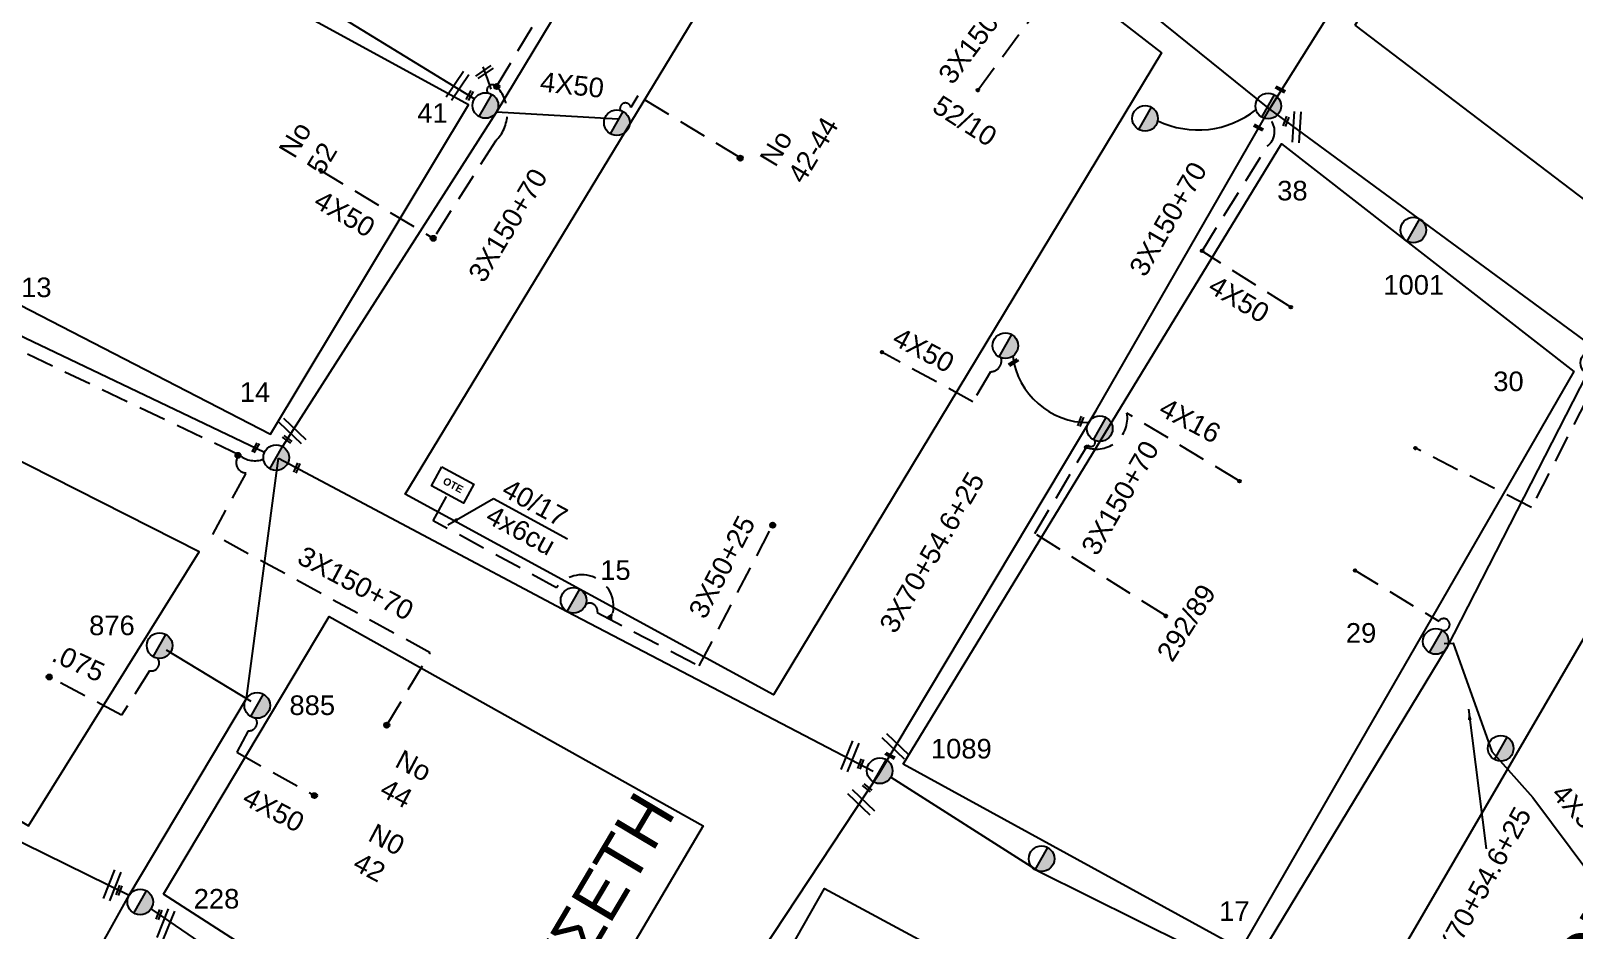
# Model space of a CAD drawing. Header units: millimetres. Extents: x 771 to 3391, y 686 to 1835.
# Drawn here: x 1003.9 to 1145.8, y 1215.3 to 1297.9 of the extents above; entities that cross this region are included whole.
import ezdxf

# ---------------------------------------------------------------- set-up
doc = ezdxf.new("R2010")
doc.units = ezdxf.units.MM
doc.linetypes.add('DASHED', pattern=[19.05, 12.7, -6.35])
for name, color, linetype in [('Pillar OTE', 7, 'Continuous'), ('Άγνωστα', 7, 'Continuous'), ('Γυμνά εναέρια ΧΤ (3Φ)   4x35CU', 7, 'Continuous'), ('Γυμνά εναέρια ΧΤ (3Φ)   4x50CU', 7, 'Continuous'), ('Γυμνά εναέρια ΧΤ και ΦΟΠ (3Φ)   4x50+16AL', 7, 'Continuous'), ('Εναέρια παροχή ΧΤ 4x16', 7, 'SYN_LINE'), ('Επιγραφές - Σχήματα', 7, 'Continuous'), ('Καλώδια ΧΤ   3x150+70AL', 7, 'DASHED'), ('Καλώδια ΧΤ   3x150AL+50CU', 7, 'DASHED'), ('Μηχανική τομή', 7, 'Continuous'), ('Στύλος ΦΜ', 7, 'Continuous'), ('Στύλος ΦΜ @ 1', 7, 'Continuous'), ('Συνδέσεις', 7, 'Continuous'), ('Συνεστραμμένα ΧΤ   3x70+54.6+25 AL', 7, 'SYN_LINE'), ('Τομή', 7, 'Continuous'), ('Υπόβαθρο ΔΕΗ', 7, 'Continuous'), ('Υπόγεια Καλώδια Δικτύου ΧΤ   .075', 7, 'DASHED'), ('Υπόγεια καλώδια Παροχών ΧΤ   4x16AL', 7, 'DASHED'), ('Υπόγεια καλώδια Παροχών ΧΤ   4x50AL', 7, 'DASHED'), ('Υπόγεια καλώδια Παροχών ΧΤ   4x6', 7, 'DASHED')]:
    doc.layers.add(name, color=color, linetype=linetype)
doc.styles.add('arial', font='arial.ttf')
doc.styles.get("Standard").update_dxf_attribs({"font": 'arial.ttf'})
doc.linetypes.add('SYN_LINE', pattern='A,0.5,-0.0001,["/\\/\\/\\/",Standard,S=0.1,R=0,X=0,Y=-0.05],-0.25', length=0.7501)
doc.dimstyles.new('ISO-25', dxfattribs={"dimtxt": 2.5, "dimasz": 2.5, "dimexe": 1.25, "dimexo": 0.625, "dimtad": 1, "dimtxsty": 'Standard', "dimcen": 2.5, "dimadec": 0, "dimazin": 0, "dimtfac": 1, "dimtmove": 0, "dimatfit": 3, "dimfxl": 1, "dimarcsym": 0})

# ---------------------------------------------------------------- blocks, each defined once
blk = doc.blocks.new('ΥΠΑΡΧΩΝ ΤΣΙΜΕΝΤΕΝΙΟΣ ΣΤΥΛΟΣ')
at = {"layer": 'Στύλος ΦΜ'}
blk.add_hatch(color=7, dxfattribs=at).paths.add_polyline_path([(-1.29, -2.28, 0.574793), (2.62, 0, 0.268822), (1.3, 2.27)])
at = {"layer": 'Στύλος ΦΜ', "color": 7}
blk.add_line((-1.29, -2.28), (1.3, 2.27), dxfattribs=at)
blk.add_circle((0, 0), 2.62, dxfattribs=at)
at = {"layer": 'Στύλος ΦΜ', "flags": 4}
for tag, p in [('ΑΡΙΘΜΟΣ', (-4.68, 8.05)), ('ΤΥΠΟΣ', (-4.91, 3.03))]:
    blk.add_attdef(tag, p, '', height=4, dxfattribs=at)
blk = doc.blocks.new('_ΣΥΝΔΕΣΗ')
at = {"layer": 'Συνδέσεις', "linetype": 'SYN_LINE', "ltscale": 40}
blk.add_hatch(color=256, dxfattribs=at).paths.add_polyline_path([(0.5, -0.01, 1), (-0.5, -0.01, 1)])
at = {"layer": 'Συνδέσεις'}
blk.add_circle((0, -0.01), 0.5, dxfattribs=at)
blk = doc.blocks.new('ΜΗΧΑΝΙΚΗ ΤΟΜΗ')
at = {"layer": 'Μηχανική τομή', "ltscale": 40}
for p, q in [((-1.89, 0.78), (1.89, 0.78)), ((1.89, 0), (-1.89, 0))]:
    blk.add_line(p, q, dxfattribs=at)
blk = doc.blocks.new('ΤΟΜΗ')
at = {"layer": 'Τομή', "ltscale": 40}
for p, q in [((-5.68, 0), (5.68, 0)), ((5.68, -2.33), (-5.68, -2.33))]:
    blk.add_line(p, q, dxfattribs=at)
blk = doc.blocks.new('τομή_')
at = {"layer": 'Επιγραφές - Σχήματα'}
for p, q in [((-1.29, -0.22), (0.13, 0.75)), ((-1.08, -0.46), (0.34, 0.51)), ((-0.66, 0.62), (-0.29, -0.37))]:
    blk.add_line(p, q, dxfattribs=at)
blk = doc.blocks.new('PILLAR ΟΤΕ')
at = {"layer": 'Pillar OTE', "ltscale": 40}
blk.add_lwpolyline([(-3.31, 2.02), (3.39, 2.02), (3.39, -1.99), (-3.31, -1.99)], close=True, dxfattribs=at)
at = {"layer": 'Pillar OTE', "insert": (-1.81, 0.71), "char_height": 1.3575, "width": 109.961, "attachment_point": 1}
blk.add_mtext('{\\fArial|b1|i0|c161|p34;OTE}', dxfattribs=at)

msp = doc.modelspace()

# ---------------------------------------------------------------- hatches: boundary and pattern name
at = {"layer": 'Pillar OTE', "ltscale": 40}
h = msp.add_hatch(color=256, dxfattribs=at)
h.dxf.hatch_style = 1
h.paths.add_polyline_path([(1057.33171, 1243.7446), (1057.38039, 1244.48168), (1056.77634, 1244.04177)])

# ---------------------------------------------------------------- linework, layer by layer
at = {"layer": 'Άγνωστα', "color": 5, "linetype": 'DASHED', "ltscale": 0.2}
msp.add_lwpolyline([(1069.06975, 1286.30602), (1059.68616, 1291.97346), (1059.04548, 1290.91269, 1.078662659), (1058.07967, 1290.63088)], format="xyb", dxfattribs=at)
at = {"layer": 'Άγνωστα', "color": 1, "linetype": 'DASHED', "ltscale": 0.2}
msp.add_lwpolyline([(1054.89682, 1245.23573, -0.662051244), (1055.95556, 1244.46648), (1065.34103, 1239.57109), (1072.16621, 1252.65636)], format="xyb", dxfattribs=at)
at = {"layer": 'Άγνωστα', "color": 27, "linetype": 'DASHED', "ltscale": 0.2}
msp.add_lwpolyline([(1125.55093, 1248.38988), (1133.32973, 1243.68942, -1.862271428), (1133.65616, 1242.82888)], format="xyb", dxfattribs=at)
at = {"layer": 'Άγνωστα', "color": 1, "linetype": 'Continuous', "ltscale": 0.2}
msp.add_lwpolyline([(1024.15212, 1236.30006), (1016.36596, 1241.0162)], dxfattribs=at)
at = {"layer": 'Γυμνά εναέρια ΧΤ (3Φ)   4x35CU', "color": 27, "linetype": 'SYN_LINE', "ltscale": 8}
msp.add_lwpolyline([(1133.80783, 1241.64474), (1134.64407, 1241.6628), (1138.20617, 1231.70871), (1141.98203, 1227.47784), (1147.11028, 1220.57726)], dxfattribs=at)
at = {"layer": 'Γυμνά εναέρια ΧΤ (3Φ)   4x50CU', "color": 5, "linetype": 'Continuous'}
msp.add_lwpolyline([(1046.70188, 1290.49357), (1057.84522, 1289.84243)], dxfattribs=at)
at = {"layer": 'Γυμνά εναέρια ΧΤ (3Φ)   4x50CU', "color": 85, "linetype": 'Continuous', "ltscale": 0.2}
msp.add_arc((1111.1944, 1297.39589), 8.56001, 244.3022483, 308.4638649, dxfattribs=at)
at = {"layer": 'Γυμνά εναέρια ΧΤ και ΦΟΠ (3Φ)   4x50+16AL', "color": 30, "linetype": 'Continuous', "ltscale": 0.2}
msp.add_lwpolyline([(902.49679, 1283.32547), (930.71778, 1265.10843), (964.56617, 1244.76932), (989.6539, 1229.91849), (1012.92848, 1218.49079)], dxfattribs=at)
at = {"layer": 'Γυμνά εναέρια ΧΤ και ΦΟΠ (3Φ)   4x50+16AL', "color": 6, "linetype": 'Continuous', "ltscale": 0.2}
msp.add_lwpolyline([(1014.92826, 1217.24631), (1034.5634, 1203.7871), (1057.51738, 1190.35817)], dxfattribs=at)
at = {"layer": 'Καλώδια ΧΤ   3x150+70AL', "color": 1, "linetype": 'DASHED', "ltscale": 0.2}
for points in [[(1045.87042, 1292.24357, -0.867518282), (1046.68585, 1292.83826), (1055.33541, 1307.16295)], [(1025.27126, 1258.59304, -0.283026632), (1023.06566, 1258.9464), (987.16874, 1276.00033, -0.421073778), (985.77193, 1279.99607), (976.86378, 1284.5925), (982.64021, 1295.78758)], [(1046.68585, 1292.83826, -0.418982315), (1046.59253, 1287.81647), (1040.90369, 1278.86474)], [(1036.60358, 1234.13415), (1040.60999, 1240.77457), (1020.6113, 1251.65647), (1023.68791, 1257.31066, -0.682848274), (1023.06566, 1258.9464)]]:
    msp.add_lwpolyline(points, format="xyb", dxfattribs=at)
at = {"layer": 'Καλώδια ΧΤ   3x150+70AL', "color": 85, "linetype": 'DASHED', "ltscale": 0.2}
msp.add_lwpolyline([(1111.56112, 1277.69591), (1117.55645, 1287.33597), (1117.55645, 1287.33597, 0.445156516), (1117.77801, 1289.86131)], format="xyb", dxfattribs=at)
at = {"layer": 'Καλώδια ΧΤ   3x150+70AL', "color": 6, "linetype": 'DASHED', "ltscale": 0.2}
msp.add_lwpolyline([(1149.31816, 1265.81728, -0.441096835), (1146.90644, 1264.02929), (1141.84291, 1254.13696), (1131.0998, 1259.63597)], format="xyb", dxfattribs=at)
at = {"layer": 'Καλώδια ΧΤ   3x150+70AL', "color": 2, "ltscale": 0.2}
msp.add_lwpolyline([(1108.18977, 1244.19134), (1096.18648, 1251.73405), (1101.06271, 1259.89803, 0.250959689), (1101.06271, 1259.89803, 0.963106685), (1101.68329, 1260.30444)], format="xyb", dxfattribs=at)
at = {"layer": 'Καλώδια ΧΤ   3x150AL+50CU', "color": 85, "linetype": 'DASHED', "ltscale": 0.2}
msp.add_lwpolyline([(1090.93987, 1292.50586), (1099.32007, 1303.82677), (1096.3814, 1306.27802, 0.507523479), (1095.44422, 1307.50287)], format="xyb", dxfattribs=at)
at = {"layer": 'Καλώδια ΧΤ   3x150AL+50CU', "linetype": 'DASHED', "ltscale": 0.2}
msp.add_lwpolyline([(1045.79313, 1293.64056), (1046.18547, 1292.58188)], dxfattribs=at)
at = {"layer": 'Συνεστραμμένα ΧΤ   3x70+54.6+25 AL', "color": 5, "linetype": 'SYN_LINE', "ltscale": 20}
msp.add_lwpolyline([(1089.97309, 1362.7647), (1084.76899, 1351.98416), (1069.46869, 1328.19806), (1046.67638, 1290.45135), (1027.02771, 1259.74202)], dxfattribs=at)
at = {"layer": 'Συνεστραμμένα ΧΤ   3x70+54.6+25 AL', "color": 2, "linetype": 'SYN_LINE', "ltscale": 20}
for points in [[(944.51946, 1356.83725), (963.82541, 1346.24482), (963.80806, 1337.93331), (979.35765, 1329.32329), (986.89008, 1325.21394), (1013.04626, 1311.0859), (1044.677, 1291.69663)], [(1081.8583, 1229.62061), (1101.82413, 1263.03951), (1117.76958, 1290.75702)]]:
    msp.add_lwpolyline(points, dxfattribs=at)
at = {"layer": 'Συνεστραμμένα ΧΤ   3x70+54.6+25 AL', "color": 2, "ltscale": 20}
msp.add_lwpolyline([(1117.76958, 1290.75702), (1133.43835, 1315.75029), (1145.72771, 1335.94888)], dxfattribs=at)
at = {"layer": 'Συνεστραμμένα ΧΤ   3x70+54.6+25 AL', "color": 85, "linetype": 'SYN_LINE', "ltscale": 20}
msp.add_lwpolyline([(1069.58157, 1328.55676), (1095.21458, 1308.93314), (1117.76958, 1290.75702)], dxfattribs=at)
at = {"layer": 'Συνεστραμμένα ΧΤ   3x70+54.6+25 AL', "color": 151, "linetype": 'SYN_LINE', "ltscale": 20}
msp.add_lwpolyline([(920.03666, 1312.87581), (943.44341, 1300.36895), (966.58972, 1288.62559), (998.50774, 1272.03849), (1025.37903, 1259.22699)], dxfattribs=at)
at = {"layer": 'Συνεστραμμένα ΧΤ   3x70+54.6+25 AL', "color": 30, "linetype": 'SYN_LINE', "ltscale": 20}
msp.add_lwpolyline([(1117.76958, 1290.75702), (1149.20354, 1267.65031), (1186.90879, 1237.01267)], dxfattribs=at)
at = {"layer": 'Συνεστραμμένα ΧΤ   3x70+54.6+25 AL', "color": 27, "linetype": 'SYN_LINE', "ltscale": 20}
for points in [[(1146.95199, 1266.40264), (1134.0783, 1241.25208), (1116.41913, 1212.13779)], [(1082.95547, 1229.35277), (1096.52355, 1220.70454), (1114.77869, 1211.63971), (1116.88844, 1210.59209), (1140.77569, 1196.36653), (1157.86579, 1187.91218)]]:
    msp.add_lwpolyline(points, dxfattribs=at)
at = {"layer": 'Συνεστραμμένα ΧΤ   3x70+54.6+25 AL', "color": 1, "linetype": 'SYN_LINE', "ltscale": 20}
for points in [[(992.52625, 1181.85105), (1012.92848, 1218.49079), (1023.70109, 1236.57325), (1026.64189, 1258.6725)], [(1026.64189, 1258.6725), (1053.19574, 1244.57544), (1081.31392, 1229.9092)]]:
    msp.add_lwpolyline(points, dxfattribs=at)
at = {"layer": 'Συνεστραμμένα ΧΤ   3x70+54.6+25 AL', "color": 6, "linetype": 'SYN_LINE', "ltscale": 20}
msp.add_lwpolyline([(1034.93052, 1153.91213), (1057.88631, 1188.77973), (1070.03838, 1211.75535), (1081.8583, 1229.62061)], dxfattribs=at)
at = {"layer": 'Συνεστραμμένα ΧΤ   3x70+54.6+25 AL', "color": 2, "linetype": 'SYN_LINE', "ltscale": 8}
msp.add_arc((1101.13012, 1268.9688), 7.03873, 187.5971782, 269.9124894, dxfattribs=at)
at = {"layer": 'Υπόβαθρο ΔΕΗ'}
for points in [[(931.80535, 1309.42578), (1025.91931, 1260.86491), (1044.12757, 1291.1475), (950.16868, 1342.38712), (931.80535, 1309.42578)], [(1125.63427, 1298.47923), (1146.21522, 1333.54157), (1173.01105, 1313.67931), (1152.54189, 1277.99933), (1125.63427, 1298.47923)], [(1077.27734, 1319.57159), (1107.83029, 1295.91006), (1072.16301, 1236.90921), (1038.3024, 1255.34399), (1077.27734, 1319.57159)], [(914.6322, 1277.80531), (1003.66231, 1224.88669), (1019.35152, 1250.07095), (924.94249, 1297.87167), (914.6322, 1277.80531)], [(1084.06791, 1230.53447), (1118.87407, 1287.55839), (1145.73621, 1266.62285), (1115.13204, 1213.52298), (1084.06791, 1230.53447)], [(1126.34376, 1207.23476), (1155.74357, 1257.6889), (1186.10681, 1235.94169), (1158.47606, 1189.98599), (1126.34376, 1207.23476)], [(1046.42082, 1254.95295), (1053.21332, 1251.2549)], [(1016.09305, 1218.59096), (1031.30083, 1244.11957), (1065.68647, 1224.8698), (1049.34699, 1197.1661), (1016.09305, 1218.59096)], [(1060.51513, 1190.33211), (1076.86037, 1219.1189), (1107.77379, 1202.43364), (1090.20654, 1171.46288), (1060.51513, 1190.33211)]]:
    msp.add_lwpolyline(points, dxfattribs=at)
at = {"layer": 'Υπόγεια Καλώδια Δικτύου ΧΤ   .075', "color": 1, "ltscale": 0.2}
msp.add_lwpolyline([(1015.5428, 1240.2774, -0.699361481), (1014.80443, 1239.12991), (1014.80443, 1239.12991), (1012.21443, 1235.05542), (1005.56978, 1238.55958)], format="xyb", dxfattribs=at)
at = {"layer": 'Υπόγεια καλώδια Παροχών ΧΤ   4x16AL', "color": 2, "linetype": 'DASHED', "ltscale": 0.2}
msp.add_lwpolyline([(1114.96046, 1256.57658), (1104.65363, 1262.81525), (1104.65363, 1262.81525, -0.57329762), (1100.92428, 1259.66626)], format="xyb", dxfattribs=at)
at = {"layer": 'Υπόγεια καλώδια Παροχών ΧΤ   4x50AL', "color": 1, "ltscale": 0.2}
msp.add_lwpolyline([(1030.40374, 1285.19274), (1040.87574, 1278.88159)], dxfattribs=at)
at = {"layer": 'Υπόγεια καλώδια Παροχών ΧΤ   4x50AL', "color": 85, "linetype": 'DASHED', "ltscale": 0.2}
msp.add_lwpolyline([(1119.72964, 1272.53281), (1111.56112, 1277.69591)], dxfattribs=at)
at = {"layer": 'Υπόγεια καλώδια Παροχών ΧΤ   4x50AL', "color": 2, "linetype": 'DASHED', "ltscale": 0.2}
msp.add_lwpolyline([(1093.0905, 1267.89107, -0.498484831), (1092.10598, 1266.61607), (1090.49763, 1263.84526), (1082.13582, 1268.41038)], format="xyb", dxfattribs=at)
at = {"layer": 'Υπόγεια καλώδια Παροχών ΧΤ   4x50AL', "color": 1, "linetype": 'DASHED', "ltscale": 0.2}
msp.add_lwpolyline([(1024.55959, 1234.76934, -0.62707046), (1023.86045, 1233.61179), (1023.86045, 1233.61179), (1022.82299, 1231.64142), (1029.95781, 1227.657)], format="xyb", dxfattribs=at)
at = {"layer": 'Υπόγεια καλώδια Παροχών ΧΤ   4x6', "color": 1, "linetype": 'DASHED', "ltscale": 0.2}
msp.add_lwpolyline([(1057.3995, 1244.45952, 0.804550521), (1052.20274, 1246.75147), (1040.87682, 1252.91766), (1042.1179, 1255.19724)], format="xyb", dxfattribs=at)

# ---------------------------------------------------------------- block references
at = {"layer": 'Pillar OTE', "xscale": 0.5, "yscale": 0.5, "zscale": 0.5, "rotation": 331.4347338000696}
msp.add_blockref('PILLAR ΟΤΕ', (1042.64016, 1256.2031), dxfattribs=at)
at = {"layer": 'Επιγραφές - Σχήματα'}
msp.add_blockref('τομή_', (1046.08731, 1294.00804), dxfattribs=at)
at = {"layer": 'Μηχανική τομή'}
for p, xscale, yscale, zscale, rotation in [((1118.71316, 1292.4704), 0.2500000000002005, 0.2500000000002005, 0.2500000000002005, 331.5446991727721), ((1044.30857, 1291.96189), 0.249999999999919, 0.249999999999919, 0.249999999999919, 60.51731428412965), ((1119.37605, 1289.58274), 0.249999999999919, 0.249999999999919, 0.249999999999919, 68.45138536945211), ((1116.69254, 1288.96834), 0.2500000000002005, 0.2500000000002005, 0.2500000000002005, 331.5446991727721), ((1094.27229, 1267.38332), 0.249999999999919, 0.249999999999919, 0.249999999999919, 31.86023801327416), ((1100.49006, 1262.01007), 0.249999999999919, 0.249999999999919, 0.249999999999919, 68.45138536945211), ((1024.6312, 1259.56928), 0.249999999999919, 0.249999999999919, 0.249999999999919, 60.51731428412965), ((1027.39614, 1260.3222), 0.25, 0.25, 0.25, 322.6763499369713), ((1028.42794, 1257.74026), 0.249999999999919, 0.249999999999919, 0.249999999999919, 68.45138536945211), ((1082.82745, 1231.2264), 0.2500000000002005, 0.2500000000002005, 0.2500000000002005, 331.5446991727721), ((1080.2652, 1230.52358), 0.249999999999919, 0.249999999999919, 0.249999999999919, 68.45138536945211), ((1080.7131, 1228.28692), 0.25, 0.25, 0.25, 322.6763499369713), ((1012.08151, 1218.90664), 0.249999999999919, 0.249999999999919, 0.249999999999919, 68.45138536945211), ((1015.75949, 1216.67653), 0.249999999999919, 0.249999999999919, 0.249999999999919, 68.45138536945211)]:
    msp.add_blockref('ΜΗΧΑΝΙΚΗ ΤΟΜΗ', p, dxfattribs=dict(at, xscale=xscale, yscale=yscale, zscale=zscale, rotation=rotation))
at = {"layer": 'Στύλος ΦΜ @ 1', "ltscale": 40}
ref = msp.add_blockref('ΥΠΑΡΧΩΝ ΤΣΙΜΕΝΤΕΝΙΟΣ ΣΤΥΛΟΣ', (1045.68113, 1291.08111), dxfattribs=dict(at, xscale=0.4499999999998181, yscale=0.4499999999998181, zscale=0.4499999999998181))
ref.add_attrib('ΤΥΠΟΣ', '41', (1039.41307, 1289.49114), dxfattribs={"layer": 'Στύλος ΦΜ', "height": 1.8, "flags": 4})
ref = msp.add_blockref('ΥΠΑΡΧΩΝ ΤΣΙΜΕΝΤΕΝΙΟΣ ΣΤΥΛΟΣ', (1117.64702, 1291.03178), dxfattribs=dict(at, xscale=0.4499999999998181, yscale=0.4499999999998181, zscale=0.4499999999998181))
ref.add_attrib('ΤΥΠΟΣ', '38', (1118.47058, 1282.35668), dxfattribs={"layer": 'Στύλος ΦΜ', "height": 1.8, "flags": 4})
at = {"layer": 'Στύλος ΦΜ @ 1', "ltscale": 40, "xscale": 0.4499999999998181, "yscale": 0.4499999999998181, "zscale": 0.4499999999998181}
for p in [(1057.76079, 1289.4971), (1106.32378, 1289.8931), (1093.47801, 1269.00326), (1102.16124, 1261.38086), (1139.019, 1231.99529), (1096.80957, 1221.84705)]:
    msp.add_blockref('ΥΠΑΡΧΩΝ ΤΣΙΜΕΝΤΕΝΙΟΣ ΣΤΥΛΟΣ', p, dxfattribs=at)
at = {"layer": 'Στύλος ΦΜ @ 1', "ltscale": 40}
ref = msp.add_blockref('ΥΠΑΡΧΩΝ ΤΣΙΜΕΝΤΕΝΙΟΣ ΣΤΥΛΟΣ', (1130.98643, 1279.63542), dxfattribs=dict(at, xscale=0.4499999999998181, yscale=0.4499999999998181, zscale=0.4499999999998181))
ref.add_attrib('ΤΥΠΟΣ', '1001', (1128.22786, 1273.69762), dxfattribs={"layer": 'Στύλος ΦΜ', "height": 1.8, "flags": 4})
ref = msp.add_blockref('ΥΠΑΡΧΩΝ ΤΣΙΜΕΝΤΕΝΙΟΣ ΣΤΥΛΟΣ', (999.08877, 1273.06296), dxfattribs=dict(at, xscale=0.4499999999998181, yscale=0.4499999999998181, zscale=0.4499999999998181))
ref.add_attrib('ΤΥΠΟΣ', '13', (1002.98931, 1273.46892), dxfattribs={"layer": 'Στύλος ΦΜ', "height": 1.8, "flags": 4})
ref = msp.add_blockref('ΥΠΑΡΧΩΝ ΤΣΙΜΕΝΤΕΝΙΟΣ ΣΤΥΛΟΣ', (1147.53302, 1267.42711), dxfattribs=dict(at, xscale=0.4499999999998181, yscale=0.4499999999998181, zscale=0.4499999999998181))
ref.add_attrib('ΤΥΠΟΣ', '30', (1138.33302, 1264.82791), dxfattribs={"layer": 'Στύλος ΦΜ', "height": 1.8, "flags": 4})
ref = msp.add_blockref('ΥΠΑΡΧΩΝ ΤΣΙΜΕΝΤΕΝΙΟΣ ΣΤΥΛΟΣ', (1026.44215, 1258.72013), dxfattribs=dict(at, xscale=0.4499999999998181, yscale=0.4499999999998181, zscale=0.4499999999998181))
ref.add_attrib('ΤΥΠΟΣ', '14', (1023.09241, 1263.84414), dxfattribs={"layer": 'Στύλος ΦΜ', "height": 1.8, "flags": 4})
ref = msp.add_blockref('ΥΠΑΡΧΩΝ ΤΣΙΜΕΝΤΕΝΙΟΣ ΣΤΥΛΟΣ', (1053.77677, 1245.59991), dxfattribs=dict(at, xscale=0.4499999999998181, yscale=0.4499999999998181, zscale=0.4499999999998181))
ref.add_attrib('ΤΥΠΟΣ', '15', (1056.23283, 1247.47966), dxfattribs={"layer": 'Στύλος ΦΜ', "height": 1.8, "flags": 4})
ref = msp.add_blockref('ΥΠΑΡΧΩΝ ΤΣΙΜΕΝΤΕΝΙΟΣ ΣΤΥΛΟΣ', (1015.71925, 1241.44187), dxfattribs=dict(at, xscale=0.4499999999998181, yscale=0.4499999999998181, zscale=0.4499999999998181))
ref.add_attrib('ΤΥΠΟΣ', '876', (1009.24171, 1242.39675), dxfattribs={"layer": 'Στύλος ΦΜ', "height": 1.8, "flags": 4})
ref = msp.add_blockref('ΥΠΑΡΧΩΝ ΤΣΙΜΕΝΤΕΝΙΟΣ ΣΤΥΛΟΣ', (1133.04699, 1241.82089), dxfattribs=dict(at, xscale=0.4499999999998181, yscale=0.4499999999998181, zscale=0.4499999999998181))
ref.add_attrib('ΤΥΠΟΣ', '29', (1124.78431, 1241.70751), dxfattribs={"layer": 'Στύλος ΦΜ', "height": 1.8, "flags": 4})
ref = msp.add_blockref('ΥΠΑΡΧΩΝ ΤΣΙΜΕΝΤΕΝΙΟΣ ΣΤΥΛΟΣ', (1024.69377, 1235.93944), dxfattribs=dict(at, xscale=0.4499999999998181, yscale=0.4499999999998181, zscale=0.4499999999998181))
ref.add_attrib('ΤΥΠΟΣ', '885', (1027.65889, 1235.06047), dxfattribs={"layer": 'Στύλος ΦΜ', "height": 1.8, "flags": 4})
ref = msp.add_blockref('ΥΠΑΡΧΩΝ ΤΣΙΜΕΝΤΕΝΙΟΣ ΣΤΥΛΟΣ', (1081.93088, 1229.93358), dxfattribs=dict(at, xscale=0.4499999999998181, yscale=0.4499999999998181, zscale=0.4499999999998181))
ref.add_attrib('ΤΥΠΟΣ', '1089', (1086.63287, 1231.06568), dxfattribs={"layer": 'Στύλος ΦΜ', "height": 1.8, "flags": 4})
ref = msp.add_blockref('ΥΠΑΡΧΩΝ ΤΣΙΜΕΝΤΕΝΙΟΣ ΣΤΥΛΟΣ', (1013.9353, 1217.87968), dxfattribs=dict(at, xscale=0.4499999999998181, yscale=0.4499999999998181, zscale=0.4499999999998181))
ref.add_attrib('ΤΥΠΟΣ', '228', (1018.85616, 1217.27302), dxfattribs={"layer": 'Στύλος ΦΜ', "height": 1.8, "flags": 4})
ref = msp.add_blockref('ΥΠΑΡΧΩΝ ΤΣΙΜΕΝΤΕΝΙΟΣ ΣΤΥΛΟΣ', (1115.83357, 1211.1159), dxfattribs=dict(at, xscale=0.4499999999998181, yscale=0.4499999999998181, zscale=0.4499999999998181))
ref.add_attrib('ΤΥΠΟΣ', '17', (1113.13339, 1216.13131), dxfattribs={"layer": 'Στύλος ΦΜ', "height": 1.8, "flags": 4})
at = {"layer": 'Συνδέσεις'}
for p, xscale, yscale, zscale in [((1046.72074, 1292.83043), 0.4777242751394019, 0.4777242751394019, 0.4777242751394019), ((1090.93987, 1292.50586), 0.25, 0.25, 0.25), ((1069.10268, 1286.24668), 0.4777242751394019, 0.4777242751394019, 0.4777242751394019), ((1030.52187, 1285.15251), 0.25, 0.25, 0.25), ((1040.87574, 1278.88159), 0.4777242751394019, 0.4777242751394019, 0.4777242751394019), ((1111.57401, 1277.71664), 0.25, 0.25, 0.25), ((1119.71945, 1272.55601), 0.25, 0.25, 0.25), ((1082.13582, 1268.41038), 0.25, 0.25, 0.25), ((1022.93357, 1258.93096), 0.4777242751394019, 0.4777242751394019, 0.4777242751394019), ((1100.91739, 1259.66806), 0.25, 0.25, 0.25), ((1131.16775, 1259.60119), 0.25, 0.25, 0.25), ((1115.01472, 1256.55643), 0.25, 0.25, 0.25), ((1072.09069, 1252.51158), 0.4777242751394019, 0.4777242751394019, 0.4777242751394019), ((1125.624, 1248.34573), 0.25, 0.25, 0.25), ((1108.22375, 1244.16094), 0.25, 0.25, 0.25), ((1005.56978, 1238.55958), 0.4777242751394019, 0.4777242751394019, 0.4777242751394019), ((1036.60358, 1234.13415), 0.4777242751394019, 0.4777242751394019, 0.4777242751394019), ((1029.95781, 1227.657), 0.4777242751394019, 0.4777242751394019, 0.4777242751394019)]:
    msp.add_blockref('_ΣΥΝΔΕΣΗ', p, dxfattribs=dict(at, xscale=xscale, yscale=yscale, zscale=zscale))
at = {"layer": 'Τομή'}
for p, xscale, yscale, zscale, rotation in [((1042.86453, 1293.05198), 0.2499999999999999, 0.2499999999999999, 0.2499999999999999, 55.83251641123591), ((1120.5581, 1289.07728), 0.2500000000000557, 0.2500000000000557, 0.2500000000000557, 266.3054486218056), ((1028.12854, 1261.37311), 0.2499999999998873, 0.2499999999998873, 0.2499999999998873, 316.3818135418195), ((1083.56882, 1232.39034), 0.2499999999998873, 0.2499999999998873, 0.2499999999998873, 316.3818135418195), ((1079.4649, 1231.15575), 0.2499999999998873, 0.2499999999998873, 0.2499999999998873, 248.1909067709115), ((1080.42901, 1227.24629), 0.2499999999998873, 0.2499999999998873, 0.2499999999998873, 316.3818135418195), ((1011.63275, 1219.30119), 0.2499999999998873, 0.2499999999998873, 0.2499999999998873, 248.1909067709115), ((1016.55384, 1215.71032), 0.2499999999998873, 0.2499999999998873, 0.2499999999998873, 248.1909067709115)]:
    msp.add_blockref('ΤΟΜΗ', p, dxfattribs=dict(at, xscale=xscale, yscale=yscale, zscale=zscale, rotation=rotation))

# ---------------------------------------------------------------- texts
at = {"ltscale": 40, "char_height": 4, "width": 64.8866414, "attachment_point": 1, "style": 'arial'}
for s, insert, rotation in [('{\\H1.083x;28. OKΤΩBPIOY}', (1138.23259, 1203.38159), 58.3233569), ('{\\H1.083x;TEPTΣETH}', (1043.53835, 1201.41073), 59.2546127)]:
    msp.add_mtext(s, dxfattribs=dict(at, insert=insert, rotation=rotation))
at = {"layer": 'Άγνωστα', "color": 7, "char_height": 1.8, "attachment_point": 1}
for s, gutter_width, insert, rotation in [('3X150+50', 12.5, (1087.17775, 1293.97582), 52.9828475), ('4X50', 12.5, (1050.81976, 1294.18198), 353.9433432), ('52/10', 12.5, (1087.59752, 1292.12941), 327.4067921), ('3X150+70', 12.5, (1104.76867, 1276.11137), 59.9972897), ('3X150+70', 12.5, (1043.99386, 1275.60195), 59.0220232), ('4X50', 12.5, (1030.66174, 1283.39762), 329.658104), ('4X50', 12.5, (1112.91071, 1275.56571), 329.0786182), ('4X50', 12.5, (1083.79424, 1270.78213), 332.0897021), ('3X70+54.6+25', 12.5, (1081.79637, 1243.33322), 59.8533125), ('3X50+25', 12.5, (1064.27224, 1244.59368), 62.4771998), ('3X150+70', 12.5, (1029.08035, 1250.67103), 332.0897021), ('292/89', 1.88924, (1107.29612, 1240.77412), 57.7763696), ('4X50', 12.5, (1024.03316, 1228.5415), 332.0897021), ('4X35', 12.5, (1144.89574, 1228.94653), 313.1505636), ('3X70+54.6+25', 12.5, (1132.36801, 1212.37349), 61.1136681)]:
    msp.add_mtext_dynamic_manual_height_columns(s, width=1.8, gutter_width=gutter_width, heights=[0.04535], dxfattribs=dict(at, insert=insert, rotation=rotation))
at = {"layer": 'Άγνωστα', "color": 7}
note = msp.add_mtext_dynamic_manual_height_columns('Nο ', width=1.8, gutter_width=1.92783, heights=[0.04535, 0], dxfattribs=dict(at, insert=(1068.86921, 1283.05323), char_height=1.8, attachment_point=1, rotation=59.0220232))
for column, words in zip(note.columns.linked_columns, ['42-44']):
    column.text = words
note = msp.add_mtext_dynamic_manual_height_columns('No ', width=1.8, gutter_width=1.85192, heights=[0.04535, 0], dxfattribs=dict(at, insert=(1024.69346, 1283.89985), char_height=1.8, attachment_point=1, rotation=59.0220232))
for column, words in zip(note.columns.linked_columns, ['52']):
    column.text = words
note = msp.add_mtext_dynamic_manual_height_columns('No ', width=1.8, gutter_width=1.76042, heights=[0.04535, 0], dxfattribs=dict(at, insert=(1034.93514, 1233.62467), char_height=1.8, attachment_point=1, rotation=332.0897021))
for column, words in zip(note.columns.linked_columns, ['44']):
    column.text = words
note = msp.add_mtext_dynamic_manual_height_columns('N0 ', width=1.8, gutter_width=1.75292, heights=[0.04535, 0], dxfattribs=dict(at, insert=(1032.46971, 1226.83296), char_height=1.8, attachment_point=1, rotation=332.0897021))
for column, words in zip(note.columns.linked_columns, ['42']):
    column.text = words
at = {"layer": 'Εναέρια παροχή ΧΤ 4x16', "color": 7, "insert": (1108.29591, 1264.30152), "char_height": 1.8, "attachment_point": 1, "rotation": 332.0897021}
msp.add_mtext_dynamic_manual_height_columns('4X16', width=1.8, gutter_width=12.5, heights=[0.04535], dxfattribs=at)
at = {"layer": 'Καλώδια ΧΤ   3x150+70AL', "color": 7, "insert": (1100.35425, 1250.48363), "char_height": 1.8, "attachment_point": 1, "rotation": 59.9972897}
msp.add_mtext_dynamic_manual_height_columns('3X150+70', width=1.8, gutter_width=12.5, heights=[0.04535], dxfattribs=at)
at = {"layer": 'Υπόγεια Καλώδια Δικτύου ΧΤ   .075', "color": 7, "insert": (1006.43194, 1241.71348), "char_height": 1.8, "attachment_point": 1, "rotation": 335.2305981}
msp.add_mtext_dynamic_manual_height_columns('.075', width=1.8, gutter_width=12.5, heights=[0.04535], dxfattribs=at)
at = {"layer": 'Υπόγεια καλώδια Παροχών ΧΤ   4x50AL', "color": 7, "ltscale": 0.2, "char_height": 1.8, "attachment_point": 1, "rotation": 331.434}
for s, insert in [('40/17', (1047.89939, 1256.87195)), ('4x6cu', (1046.41724, 1254.43542))]:
    msp.add_mtext_dynamic_manual_height_columns(s, width=1.8, gutter_width=12.5, heights=[0.11759], dxfattribs=dict(at, insert=insert))

# ---------------------------------------------------------------- leaders
at = {"layer": 'Επιγραφές - Σχήματα', "ltscale": 40}
for points in [[(1042.20972, 1252.53231), (1046.42082, 1254.95295)], [(1136.05875, 1235.61001), (1137.6696, 1222.74659)]]:
    msp.add_leader(points, dimstyle='ISO-25', override={"dimasz": 1, "dimtad": 0}, dxfattribs=at)

doc.saveas('drawing.dxf')
